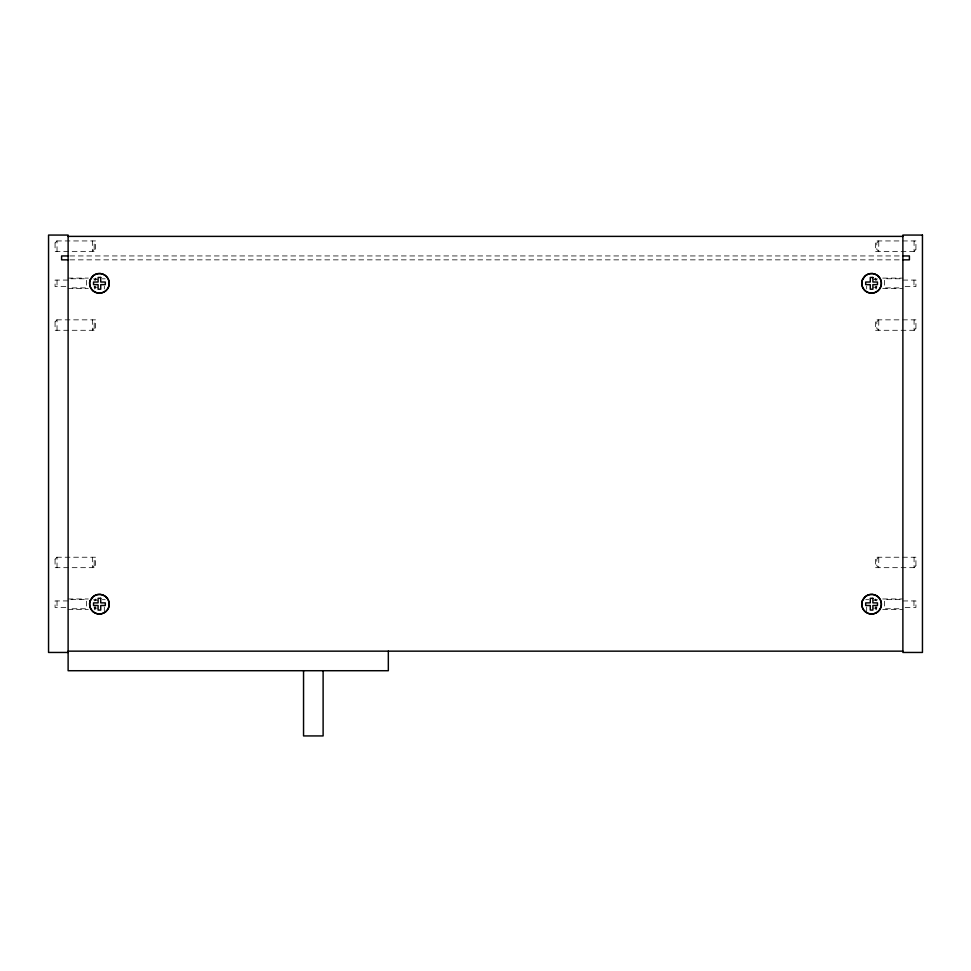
<?xml version="1.0" encoding="UTF-8"?>
<svg xmlns="http://www.w3.org/2000/svg" width="971" height="971" viewBox="0 0 971 971"><rect width="100%" height="100%" fill="white"/><g stroke="black" fill="none" stroke-linecap="round" stroke-linejoin="round"><path stroke-width="0.73" stroke-dasharray="4.86 3.64" d="M915.932 249.413L914.075 251.368L914.075 240.942L915.932 242.896M915.932 328.332L914.075 330.286L914.075 319.847L915.932 321.802M915.932 565.717L914.075 567.671L914.075 557.233L915.932 559.199M55.068 242.896L57.034 240.942L57.034 251.368L55.068 249.413M55.068 321.802L57.034 319.847L57.034 330.286L55.068 328.332M55.068 559.199L57.034 557.233L57.034 567.671L55.068 565.717M69.827 255.943L901.173 255.943M69.827 259.852L901.173 259.852M68.116 278.107L88.3 278.107M882.7 278.107L902.884 278.107M70.919 278.762L86.37 278.762L86.37 287.889L70.919 287.889M93.629 278.823L96.566 278.823M102.271 278.823L105.208 278.823M874.434 278.823L877.371 278.823M900.081 278.762L884.63 278.762L884.63 287.889L900.081 287.889M97.622 279.417L94.199 279.417L94.199 280.413M873.378 279.417L876.801 279.417L876.801 280.413M68.116 280.073L55.068 280.073L55.068 286.591L68.116 286.591M902.884 280.085L915.932 280.073L915.932 286.591L902.884 286.566M97.622 287.234L94.199 287.234L94.199 286.251M873.378 287.234L876.801 287.234L876.801 286.251M68.116 288.545L88.3 288.545M882.7 288.545L902.884 288.545M68.116 598.973L88.3 598.973M882.7 598.973L902.884 598.973M70.919 599.629L86.37 599.629L86.37 608.756L70.919 608.756M900.081 599.629L884.63 599.629L884.63 608.756L900.081 608.756M93.629 599.677L96.566 599.677M102.271 599.677L105.208 599.677M865.792 599.677L868.729 599.677M874.434 599.677L877.371 599.677M97.622 600.284L94.199 600.284L94.199 600.915M873.378 600.284L876.801 600.284L876.801 600.915M68.116 600.928L55.068 600.928L55.068 607.458L68.116 607.458M902.884 600.952L915.932 600.928L915.932 607.458L902.884 607.433M97.622 608.101L94.199 608.101L94.199 606.802M873.378 608.101L876.801 608.101L876.801 606.802M68.116 609.412L88.3 609.412M882.7 609.412L902.884 609.412M913.966 280.085L913.966 286.566M913.966 600.952L913.966 607.433M876.485 286.129L876.485 288.945M876.485 606.996L876.485 609.812M875.49 278.107L875.49 280.485M875.49 286.178L875.49 288.545M875.49 598.973L875.49 600.697M875.49 606.559L875.49 609.412M866.678 286.129L866.678 288.945M866.678 606.996L866.678 612.616M104.322 286.129L104.322 288.945M104.322 606.996L104.322 612.616M95.51 278.107L95.51 280.485M95.51 286.178L95.51 288.545M95.51 598.973L95.51 600.697M95.51 606.559L95.51 609.412M94.515 286.129L94.515 288.945M94.515 606.996L94.515 609.812M57.034 280.085L57.034 286.566M57.034 600.952L57.034 607.433M94.199 249.413L92.354 251.368L92.354 240.942L94.199 242.896L94.199 249.413M94.199 328.332L92.354 330.286L92.354 319.847L94.199 321.802L94.199 328.332M94.199 565.717L92.354 567.671L92.354 557.233L94.199 559.199L94.199 565.717M878.755 240.942L876.801 242.896L876.801 249.413L878.755 251.368L878.755 240.942M878.755 319.847L876.801 321.802L876.801 328.332L878.755 330.286L878.755 319.847M878.755 557.233L876.801 559.199L876.801 565.717L878.755 567.671L878.755 557.233M95.51 240.942L55.068 240.942L55.068 251.368L95.51 251.368L95.51 240.942M915.932 240.942L875.49 240.942L875.49 251.368L915.932 251.368L915.932 240.942M95.51 319.847L55.068 319.847L55.068 330.286L95.51 330.286L95.51 319.847M915.932 319.847L875.49 319.847L875.49 330.286L915.932 330.286L915.932 319.847M95.51 557.233L55.068 557.233L55.068 567.671L95.51 567.671L95.51 557.233M915.932 557.233L875.49 557.233L875.49 567.671L915.932 567.671L915.932 557.233"/><path stroke-width="1.46" d="M68.116 236.378L902.884 236.378M68.116 255.943L61.598 255.943L61.598 259.852L68.116 259.852M902.884 255.943L909.402 255.943L909.402 259.852L902.884 259.852M68.116 651.153L902.884 651.153M68.116 652.451L48.55 652.451L48.55 235.067L68.116 235.067L68.116 670.718L388.327 670.718L388.327 651.153M323.112 670.718L323.112 735.933L303.547 735.933L303.547 670.718M90.145 280.146L89.635 282.646A9.807 9.807 0 0 0 98.739 293.108L101.287 292.951A9.807 9.807 0 0 0 108.23 279.029A9.807 9.807 0 0 0 92.985 275.934L90.145 280.146M90.145 601L89.635 603.513A9.807 9.807 0 0 0 98.739 613.975L101.287 613.818A9.807 9.807 0 0 0 108.23 599.896A9.807 9.807 0 0 0 92.985 596.801L90.145 601M862.309 280.146L861.799 282.646A9.807 9.807 0 0 0 870.902 293.108L873.451 292.951A9.807 9.807 0 0 0 880.394 279.029A9.807 9.807 0 0 0 865.149 275.934L862.309 280.146M862.309 601L861.799 603.513A9.807 9.807 0 0 0 870.902 613.975L873.451 613.818A9.807 9.807 0 0 0 880.394 599.896A9.807 9.807 0 0 0 865.149 596.801L862.309 601M922.45 235.067L902.884 235.067L902.884 652.451L922.45 652.451L922.45 235.067M100.729 277.451L98.107 277.451L98.107 282.027L93.532 282.027L93.532 284.637L98.107 284.637L98.107 289.212L100.729 289.212L100.729 284.637L105.305 284.637L105.305 282.027L100.729 282.027L100.729 277.451M872.893 277.451L870.271 277.451L870.271 282.027L865.695 282.027L865.695 284.637L870.271 284.637L870.271 289.212L872.893 289.212L872.893 284.637L877.468 284.637L877.468 282.027L872.893 282.027L872.893 277.451M100.729 598.306L98.107 598.306L98.107 602.882L93.532 602.882L93.532 605.503L98.107 605.503L98.107 610.079L100.729 610.079L100.729 605.503L105.305 605.503L105.305 602.882L100.729 602.882L100.729 598.306M872.893 598.306L870.271 598.306L870.271 602.882L865.695 602.882L865.695 605.503L870.271 605.503L870.271 610.079L872.893 610.079L872.893 605.503L877.468 605.503L877.468 602.882L872.893 602.882L872.893 598.306M865.392 611.839A9.831 9.831 0 0 0 881.304 605.722A9.831 9.831 0 0 0 868.05 595.017A9.831 9.831 0 0 0 865.392 611.839M93.24 611.839A9.831 9.831 0 0 0 109.14 605.722A9.831 9.831 0 0 0 95.886 595.017A9.831 9.831 0 0 0 93.24 611.839M93.24 290.984A9.831 9.831 0 0 0 109.14 284.855A9.831 9.831 0 0 0 95.886 274.15A9.831 9.831 0 0 0 93.24 290.984M865.392 290.984A9.831 9.831 0 0 0 881.304 284.855A9.831 9.831 0 0 0 868.05 274.15A9.831 9.831 0 0 0 865.392 290.984"/></g></svg>
